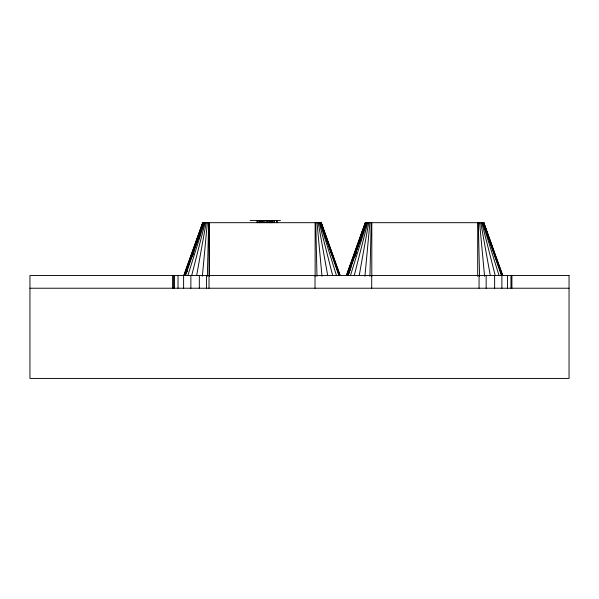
<?xml version="1.0" encoding="UTF-8"?>
<svg xmlns="http://www.w3.org/2000/svg" width="599" height="599" viewBox="0 0 599 599"><rect width="100%" height="100%" fill="white"/><g stroke="black" fill="none" stroke-linecap="round" stroke-linejoin="round"><path stroke-width="0.9" d="M207.366 276.289L208.624 222.686M369.935 276.289L371.193 222.686M202.35 276.289L207.344 222.686M364.918 276.289L369.912 222.686M196.667 275.428L206.153 222.686M359.228 275.428L368.722 222.686M191.695 275.488L205.135 222.686M354.264 275.488L367.704 222.686M198.119 239.42L203.338 222.686M187.876 275.54L204.349 222.686M360.141 241.187L365.907 222.686M350.437 275.54L366.917 222.686M184.47 275.54L202.844 222.686M185.48 275.54L203.855 222.686M347.038 275.54L365.412 222.686M348.049 275.54L366.423 222.686M203.69 222.686L184.829 275.54L203.772 222.686M187.322 270.254L186.379 272.897L187.33 270.254M192.354 256.162L193.919 251.76M198.321 239.42L199.894 235.018M366.259 222.686L366.259 224.535L366.259 222.686L347.39 275.54L366.333 222.686M350.827 267.611L348.625 273.78L350.842 267.611M192.384 256.162L193.327 253.519M365.323 222.686L346.387 275.54L365.248 222.686L483.842 222.686L502.703 275.54L483.767 222.686L483.767 224.535M250.165 220.574L280.504 220.574M29.95 288.224L569.05 288.224M321.199 222.686L340.135 275.54L321.281 222.686L202.679 222.686L183.818 275.54L202.762 222.686L202.679 224.535M320.592 222.686L339.528 275.54L320.675 222.686L323.909 233.258M483.678 222.686L502.052 275.54M483.071 222.686L501.445 275.54M321.109 222.686L339.491 275.54M320.502 222.686L338.884 275.54M485.654 230.615L483.183 222.686L502.097 275.54L483.161 222.686L483.161 224.535M482.577 222.686L499.057 275.54M320.008 222.686L336.488 275.54M481.791 222.686L495.231 275.488M319.23 222.686L332.662 275.488M480.772 222.686L490.267 275.428M318.204 222.686L327.698 275.428M479.582 222.686L484.576 276.289M317.013 222.686L322.007 276.289M478.301 222.686L479.559 276.289M315.74 222.686L316.991 276.289M511.905 275.54L511.905 288.224M510.969 275.54L510.969 288.224M507.465 275.54L507.465 288.224M501.887 275.54L501.887 288.224M494.624 275.54L494.624 288.224M486.163 275.54L486.163 288.224M483.842 222.686L483.842 224.535M479.058 275.54L479.058 288.224M477.695 222.686L477.695 276.289M371.799 222.686L371.799 276.289M371.702 275.54L371.702 288.224M315.134 222.686L315.134 276.289M315.022 275.54L315.022 288.224M277.3 220.574L277.3 222.686M276.543 220.574L276.543 222.686M274.544 220.574L274.544 222.686M273.788 220.574L273.788 222.686M272.358 220.574L272.358 222.686M270.965 220.574L270.965 222.686M270.097 220.574L270.097 222.686M269.977 220.574L269.977 222.686M269.176 220.574L269.176 222.686M267.993 220.574L267.993 222.686M267.221 220.574L267.221 222.686M266.121 220.574L266.121 222.686M264.721 220.574L264.721 222.686M263.103 220.574L263.103 222.686M262.856 220.574L262.856 222.686M261.77 220.574L261.77 222.686M261.074 220.574L261.074 222.686M260.108 220.574L260.108 222.686M259.794 220.574L259.794 222.686M258.948 220.574L258.948 222.686M257.802 220.574L257.802 222.686M257.038 220.574L257.038 222.686M209.223 222.686L209.231 276.289L209.231 222.686M209.021 275.54L209.021 288.224M206.453 275.54L206.453 288.224M199.332 275.54L199.332 288.224M190.871 275.54L190.871 288.224M183.608 275.54L183.608 288.224M178.03 275.54L178.03 288.224M174.526 275.54L174.526 288.224M173.59 275.54L173.59 288.224M172.579 275.54L172.579 288.224M356.173 252.636L354.601 257.038L356.21 252.636M361.519 237.661L360.576 240.304L361.579 237.661M569.05 275.54L29.95 275.54L29.95 378.426L569.05 378.426L569.05 275.54M271.879 222.686L271.879 220.574L271.856 222.686"/></g></svg>
